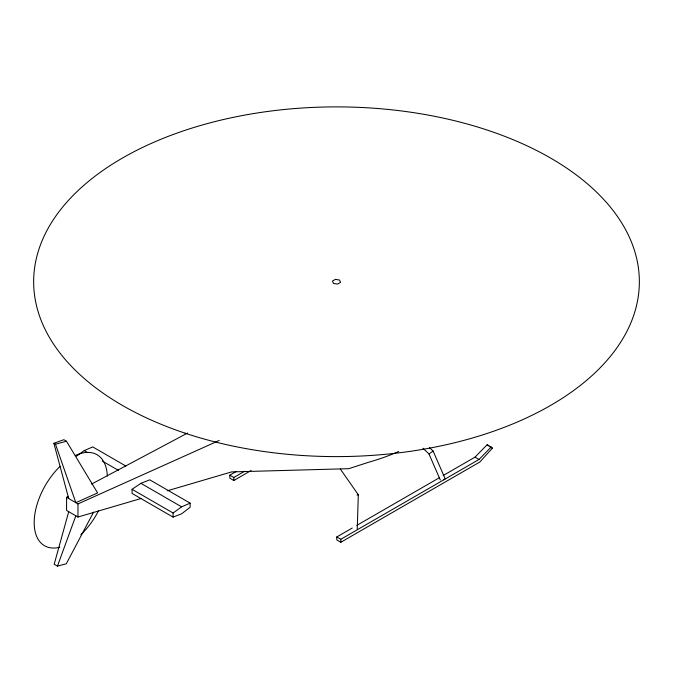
<?xml version="1.0" encoding="UTF-8"?>
<svg xmlns="http://www.w3.org/2000/svg" width="673" height="673" viewBox="0 0 673 673"><rect width="100%" height="100%" fill="white"/><g stroke="black" fill="none" stroke-linecap="round" stroke-linejoin="round"><path stroke-width="1.01" d="M357.237 529.138L358.314 494.764L340.311 469.022M68.722 511.69L54.193 564.243L57.449 566.119L66.282 563.797L93.623 512.069M57.449 566.119L75.83 515.796M443.162 475.533L474.987 457.16L487.244 444.626L492.4 448.125L479.883 461.981L340.816 542.27L336.794 539.948L336.794 536.945L352.248 528.027M336.794 536.945L340.816 539.266L479.008 459.482L491.265 446.948M76.453 456.201L84.209 450.607L92.739 446.914L125.901 466.061M173.079 517.1L173.079 512.994L181.609 506.836L190.139 503.143L190.139 507.249L181.609 513.819L173.079 517.1L132.051 493.41L132.051 489.305L140.909 483.332L149.768 479.832L190.139 503.143M422.955 448.218L428.979 453.964L433.118 451.087L445.206 478.882L443.406 479.706M251.088 470.528L233.817 480.497L229.796 478.175L229.796 475.172L236.156 471.495M229.796 475.172L233.817 477.494L244.728 471.193M356.791 525.403L439.528 477.637M141.229 498.457L77.967 517.032L66.585 510.462L66.585 497.347L68.436 496.363M91.528 484.097L187.607 433.042M66.585 497.347L77.967 503.917L219.205 440.462M53.865 443.28L63.842 439.713L66.467 441.236L97.61 492.93L75.83 502.681L55.497 444.222L53.865 443.28L68.722 498.575M167.341 490.785L231.605 471.916L348.732 468.686L368.56 462.267A176.806 102.077 0 0 0 398.71 451.465M55.497 444.222L66.467 441.236M357.043 495.017L358.314 494.764M489.178 446.275L492.4 448.125M474.987 457.16L479.008 459.482M84.209 450.607L87.827 452.693M102.279 461.039L118.549 470.427M140.909 483.332L181.609 506.836M132.051 489.305L173.079 512.994M429.382 447.537L433.118 451.087M487.244 444.626L488.379 445.804M428.979 453.964L440.293 479.984M340.816 539.266L340.816 542.27M233.817 477.494L233.817 480.497M77.967 503.917L77.967 517.032M75.359 455.486A52.536 29.427 -60 0 1 107.31 476.038M98.552 510.706A52.536 29.427 -60 0 1 80.836 534.69M59.863 547.242A52.536 29.427 -60 0 1 34.188 522.542A52.536 29.427 -60 0 1 59.998 466.431M335.406 279.379L332.42 281.104L333.514 283.459L337.594 284.09L340.58 282.366L339.486 280.01L335.406 279.379M185.075 433.176A302.85 174.862 0 0 0 639.35 281.726A302.85 174.862 0 0 0 185.075 130.31A302.85 174.862 0 0 0 185.075 433.176"/></g></svg>
